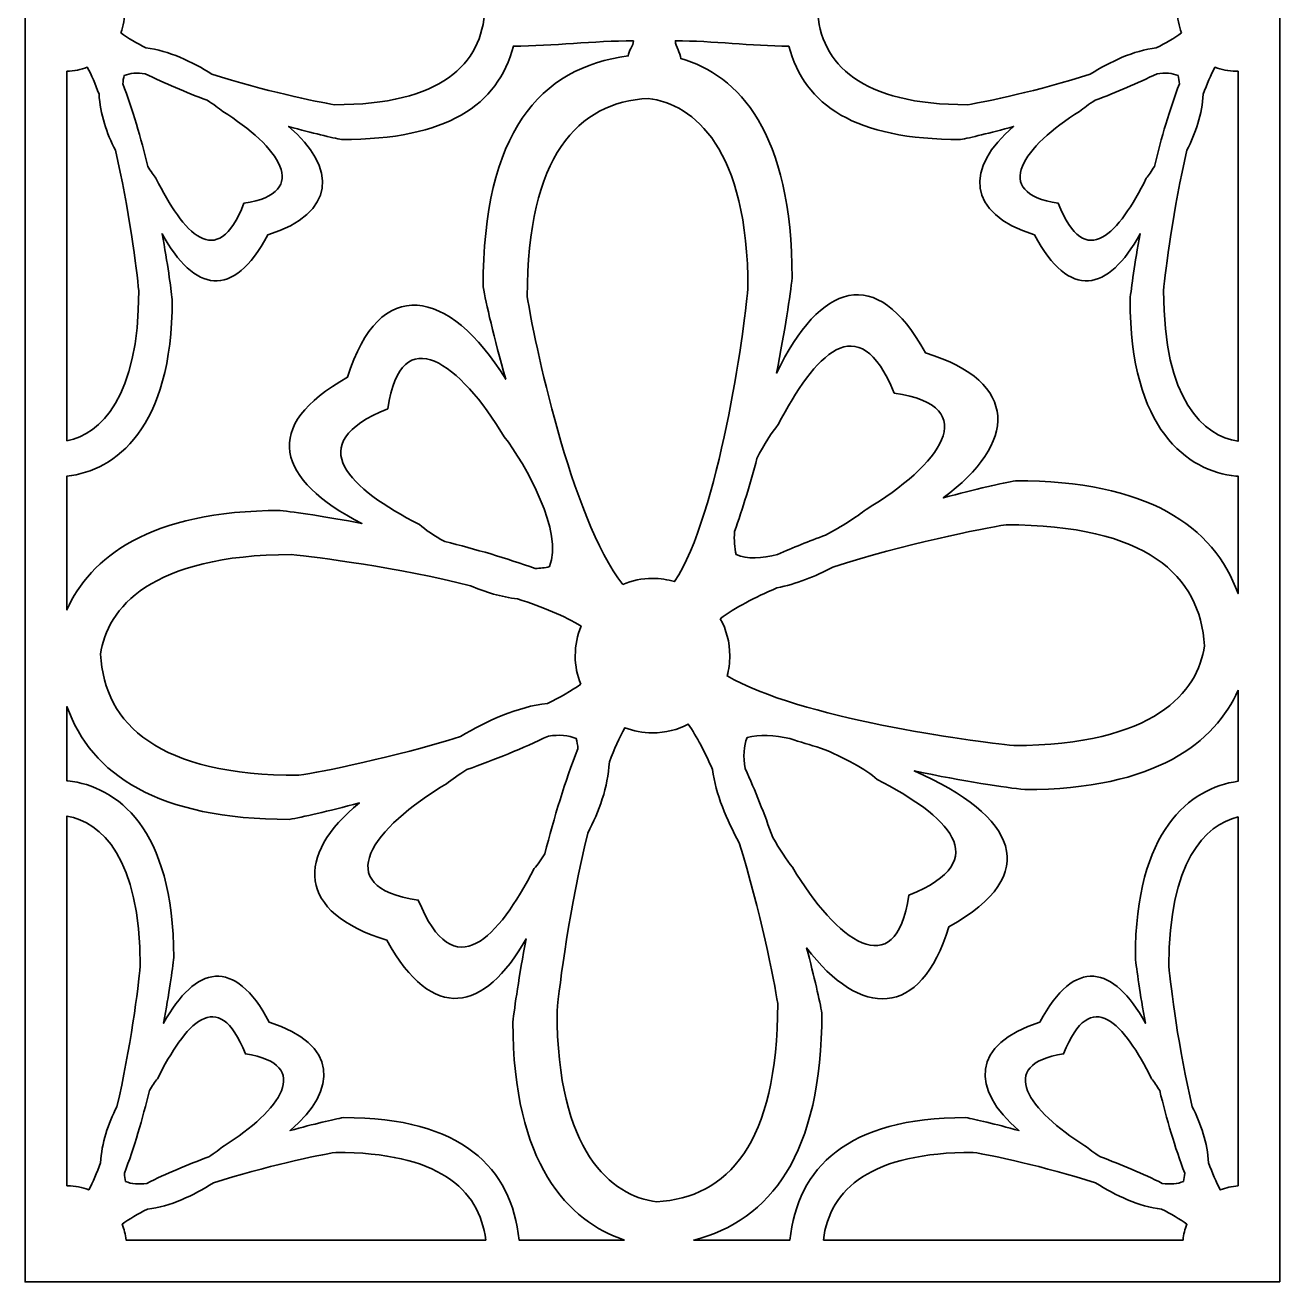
# Model space of a CAD drawing. Header units: centimetres. Extents: x 17.4 to 27.5, y -9.5 to 9.5.
# Drawn here: x 17.363 to 22.113, y -9.5 to -4.741 of the extents above; entities that cross this region are included whole.
import ezdxf

# ---------------------------------------------------------------- set-up
doc = ezdxf.new("R2010")
doc.units = ezdxf.units.CM
doc.header["$MEASUREMENT"] = 0
doc.layers.add('layer 1', color=7, linetype='Continuous')

msp = doc.modelspace()

# ---------------------------------------------------------------- linework, layer by layer
at = {"layer": 'layer 1', "color": 7, "lineweight": 35}
for points, knots in [([(22.11253, -9.50001), (22.11253, -9.50001), (17.36253, -9.50001), (17.36253, -9.50001), (17.36253, -9.50001), (17.36253, -9.50001), (17.36253, 9.5), (17.36253, 9.5), (17.36253, 9.5), (17.36253, 9.5), (22.11253, 9.5), (22.11253, 9.5), (22.11253, 9.5), (22.11253, 9.5), (22.11253, -9.50001), (22.11253, -9.50001)], [0, 0, 0, 0, 0.2, 0.2, 0.2, 0.2, 0.4, 0.4, 0.4, 0.4, 0.6, 0.6, 0.6, 0.6, 1, 1, 1, 1]), ([(17.72448, -4.77043), (17.73463, -4.74397), (17.74023, -4.7151), (17.74023, -4.68487), (17.74023, -4.68487), (17.74023, -4.65358), (17.73423, -4.62375), (17.72339, -4.59654), (17.72339, -4.59654), (17.77033, -4.56632), (17.83403, -4.53923), (17.90565, -4.51529), (17.90565, -4.51529), (17.95272, -4.50952), (17.99829, -4.49493), (18.04105, -4.47564), (18.04105, -4.47564), (18.25092, -4.4214), (18.47993, -4.39019), (18.5558, -4.38279), (18.5558, -4.38279), (18.95835, -4.38279), (19.08656, -4.54353), (19.10315, -4.68084), (19.10315, -4.68084), (19.09209, -4.89203), (18.93623, -5.04251), (18.53368, -5.04251), (18.53368, -5.04251), (18.46794, -5.03192), (18.26554, -4.9901), (18.06975, -4.92671), (18.06975, -4.92671), (17.99395, -4.87954), (17.90562, -4.83708), (17.82005, -4.82767), (17.82005, -4.82767), (17.784, -4.80943), (17.7516, -4.79031), (17.72448, -4.77043)], [0, 0, 0, 0, 0.0909091, 0.0909091, 0.0909091, 0.0909091, 0.1818182, 0.1818182, 0.1818182, 0.1818182, 0.2727273, 0.2727273, 0.2727273, 0.2727273, 0.3636364, 0.3636364, 0.3636364, 0.3636364, 0.4545455, 0.4545455, 0.4545455, 0.4545455, 0.5454545, 0.5454545, 0.5454545, 0.5454545, 0.6363636, 0.6363636, 0.6363636, 0.6363636, 0.7272727, 0.7272727, 0.7272727, 0.7272727, 0.8181818, 0.8181818, 0.8181818, 0.8181818, 1, 1, 1, 1]), ([(21.74027, -4.77043), (21.73011, -4.74397), (21.72452, -4.7151), (21.72452, -4.68487), (21.72452, -4.68487), (21.72452, -4.65358), (21.73051, -4.62375), (21.74135, -4.59653), (21.74135, -4.59653), (21.69441, -4.56632), (21.63072, -4.53923), (21.55909, -4.51529), (21.55909, -4.51529), (21.51202, -4.50952), (21.46645, -4.49493), (21.42369, -4.47564), (21.42369, -4.47564), (21.21382, -4.4214), (20.98482, -4.39019), (20.90895, -4.38279), (20.90895, -4.38279), (20.5064, -4.38279), (20.37818, -4.54353), (20.3616, -4.68084), (20.3616, -4.68084), (20.37265, -4.89203), (20.52851, -5.04251), (20.93106, -5.04251), (20.93106, -5.04251), (20.9968, -5.03192), (21.1992, -4.9901), (21.395, -4.92671), (21.395, -4.92671), (21.47079, -4.87954), (21.55912, -4.83708), (21.6447, -4.82767), (21.6447, -4.82767), (21.68074, -4.80943), (21.71314, -4.79031), (21.74027, -4.77043)], [0, 0, 0, 0, 0.0909091, 0.0909091, 0.0909091, 0.0909091, 0.1818182, 0.1818182, 0.1818182, 0.1818182, 0.2727273, 0.2727273, 0.2727273, 0.2727273, 0.3636364, 0.3636364, 0.3636364, 0.3636364, 0.4545455, 0.4545455, 0.4545455, 0.4545455, 0.5454545, 0.5454545, 0.5454545, 0.5454545, 0.6363636, 0.6363636, 0.6363636, 0.6363636, 0.7272727, 0.7272727, 0.7272727, 0.7272727, 0.8181818, 0.8181818, 0.8181818, 0.8181818, 1, 1, 1, 1]), ([(19.66574, -4.80054), (19.51409, -4.80054), (19.36245, -4.82064), (19.2108, -4.82064), (19.2108, -4.82064), (19.1524, -5.04482), (18.95984, -5.17446), (18.56143, -5.17446), (18.56143, -5.17446), (18.52466, -5.16739), (18.45143, -5.15039), (18.35999, -5.12494), (18.35999, -5.12494), (18.54429, -5.28114), (18.54042, -5.4535), (18.28107, -5.53554), (18.28107, -5.53554), (18.14946, -5.78417), (18.00172, -5.75143), (17.88117, -5.53138), (17.88117, -5.53138), (17.90162, -5.64325), (17.91438, -5.73483), (17.9193, -5.78066), (17.9193, -5.78066), (17.9193, -6.27024), (17.70502, -6.42766), (17.52086, -6.44906), (17.52086, -6.44906), (17.52086, -6.44906), (17.52086, -6.9558), (17.52086, -6.9558), (17.52086, -6.9558), (17.60586, -6.75944), (17.83274, -6.57905), (18.3283, -6.57905), (18.3283, -6.57905), (18.38543, -6.58544), (18.49873, -6.60183), (18.63739, -6.62805), (18.63739, -6.62805), (18.31563, -6.46468), (18.2509, -6.25784), (18.58336, -6.07469), (18.58336, -6.07469), (18.70131, -5.68667), (18.96662, -5.73245), (19.18211, -6.08235), (19.18211, -6.08235), (19.1369, -5.92316), (19.10711, -5.7919), (19.09616, -5.73258), (19.09616, -5.73258), (19.09616, -5.15023), (19.30926, -4.90153), (19.64563, -4.85761), (19.64563, -4.85761), (19.64563, -4.83858), (19.66574, -4.81956), (19.66574, -4.80054)], [0, 0, 0, 0, 0.0625, 0.0625, 0.0625, 0.0625, 0.125, 0.125, 0.125, 0.125, 0.1875, 0.1875, 0.1875, 0.1875, 0.25, 0.25, 0.25, 0.25, 0.3125, 0.3125, 0.3125, 0.3125, 0.375, 0.375, 0.375, 0.375, 0.4375, 0.4375, 0.4375, 0.4375, 0.5, 0.5, 0.5, 0.5, 0.5625, 0.5625, 0.5625, 0.5625, 0.625, 0.625, 0.625, 0.625, 0.6875, 0.6875, 0.6875, 0.6875, 0.75, 0.75, 0.75, 0.75, 0.8125, 0.8125, 0.8125, 0.8125, 0.875, 0.875, 0.875, 0.875, 1, 1, 1, 1]), ([(20.25395, -4.82064), (20.11066, -4.82064), (19.96736, -4.80054), (19.82407, -4.80054), (19.82407, -4.80054), (19.82407, -4.82297), (19.84418, -4.84541), (19.84418, -4.86785), (19.84418, -4.86785), (20.06385, -4.92921), (20.26607, -5.14821), (20.26607, -5.69836), (20.26607, -5.69836), (20.25891, -5.76235), (20.2392, -5.89679), (20.20719, -6.05844), (20.20719, -6.05844), (20.37219, -5.7178), (20.5842, -5.6425), (20.77145, -5.9824), (20.77145, -5.9824), (21.13004, -6.0914), (21.11809, -6.32625), (20.83804, -6.53134), (20.83804, -6.53134), (20.96274, -6.49777), (21.06287, -6.47539), (21.11254, -6.46622), (21.11254, -6.46622), (21.60877, -6.46622), (21.86275, -6.63555), (21.95419, -6.89375), (21.95419, -6.89375), (21.95419, -6.89375), (21.95419, -6.44894), (21.95419, -6.44894), (21.95419, -6.44894), (21.9516, -6.4491), (21.949, -6.44924), (21.94639, -6.44936), (21.94639, -6.44936), (21.76168, -6.4291), (21.54544, -6.27246), (21.54544, -5.78066), (21.54544, -5.78066), (21.55037, -5.73483), (21.56312, -5.64325), (21.58357, -5.53138), (21.58357, -5.53138), (21.46302, -5.75143), (21.31528, -5.78417), (21.18367, -5.53554), (21.18367, -5.53554), (20.92432, -5.4535), (20.92045, -5.28114), (21.10476, -5.12494), (21.10476, -5.12494), (21.01331, -5.15039), (20.94009, -5.16739), (20.90331, -5.17446), (20.90331, -5.17446), (20.50491, -5.17446), (20.31235, -5.04482), (20.25395, -4.82064)], [0, 0, 0, 0, 0.0588235, 0.0588235, 0.0588235, 0.0588235, 0.1176471, 0.1176471, 0.1176471, 0.1176471, 0.1764706, 0.1764706, 0.1764706, 0.1764706, 0.2352941, 0.2352941, 0.2352941, 0.2352941, 0.2941176, 0.2941176, 0.2941176, 0.2941176, 0.3529412, 0.3529412, 0.3529412, 0.3529412, 0.4117647, 0.4117647, 0.4117647, 0.4117647, 0.4705882, 0.4705882, 0.4705882, 0.4705882, 0.5294118, 0.5294118, 0.5294118, 0.5294118, 0.5882353, 0.5882353, 0.5882353, 0.5882353, 0.6470588, 0.6470588, 0.6470588, 0.6470588, 0.7058824, 0.7058824, 0.7058824, 0.7058824, 0.7647059, 0.7647059, 0.7647059, 0.7647059, 0.8235294, 0.8235294, 0.8235294, 0.8235294, 0.8823529, 0.8823529, 0.8823529, 0.8823529, 1, 1, 1, 1]), ([(17.52086, -4.91576), (17.54798, -4.91544), (17.57392, -4.91005), (17.59787, -4.90048), (17.59787, -4.90048), (17.61361, -4.93001), (17.62842, -4.9646), (17.6423, -5.00264), (17.6423, -5.00264), (17.64625, -5.07823), (17.67156, -5.15069), (17.70405, -5.2152), (17.70405, -5.2152), (17.7557, -5.43277), (17.78544, -5.66921), (17.79252, -5.74779), (17.79252, -5.74779), (17.79252, -6.15122), (17.64929, -6.28987), (17.52086, -6.315), (17.52086, -6.315), (17.52086, -6.315), (17.52086, -4.91576), (17.52086, -4.91576)], [0, 0, 0, 0, 0.1428571, 0.1428571, 0.1428571, 0.1428571, 0.2857143, 0.2857143, 0.2857143, 0.2857143, 0.4285714, 0.4285714, 0.4285714, 0.4285714, 0.5714286, 0.5714286, 0.5714286, 0.5714286, 0.7142857, 0.7142857, 0.7142857, 0.7142857, 1, 1, 1, 1]), ([(21.95419, -4.91563), (21.9516, -4.91572), (21.949, -4.91577), (21.94639, -4.91577), (21.94639, -4.91577), (21.91837, -4.91577), (21.89156, -4.91035), (21.86687, -4.90047), (21.86687, -4.90047), (21.85113, -4.93001), (21.83632, -4.9646), (21.82244, -5.00264), (21.82244, -5.00264), (21.81849, -5.07823), (21.79319, -5.15069), (21.7607, -5.2152), (21.7607, -5.2152), (21.70904, -5.43277), (21.6793, -5.66921), (21.67223, -5.74779), (21.67223, -5.74779), (21.67223, -6.16205), (21.82325, -6.29713), (21.95419, -6.31678), (21.95419, -6.31678), (21.95419, -6.31678), (21.95419, -4.91563), (21.95419, -4.91563)], [0, 0, 0, 0, 0.125, 0.125, 0.125, 0.125, 0.25, 0.25, 0.25, 0.25, 0.375, 0.375, 0.375, 0.375, 0.5, 0.5, 0.5, 0.5, 0.625, 0.625, 0.625, 0.625, 0.75, 0.75, 0.75, 0.75, 1, 1, 1, 1]), ([(17.82731, -5.27688), (17.80106, -5.16909), (17.76941, -5.05945), (17.73241, -4.96323), (17.73241, -4.96323), (17.73326, -4.95247), (17.73485, -4.94218), (17.7373, -4.93251), (17.7373, -4.93251), (17.75931, -4.92244), (17.78689, -4.92081), (17.81725, -4.92505), (17.81725, -4.92505), (17.89074, -4.96197), (17.97131, -4.99568), (18.05179, -5.02562), (18.05179, -5.02562), (18.07483, -5.04057), (18.09492, -5.05517), (18.11032, -5.06784), (18.11032, -5.06784), (18.32014, -5.19802), (18.45161, -5.37604), (18.19094, -5.41553), (18.19094, -5.41553), (18.08793, -5.67938), (17.96113, -5.5272), (17.8579, -5.32121), (17.8579, -5.32121), (17.84831, -5.30953), (17.8379, -5.29443), (17.82731, -5.27688)], [0, 0, 0, 0, 0.1111111, 0.1111111, 0.1111111, 0.1111111, 0.2222222, 0.2222222, 0.2222222, 0.2222222, 0.3333333, 0.3333333, 0.3333333, 0.3333333, 0.4444444, 0.4444444, 0.4444444, 0.4444444, 0.5555556, 0.5555556, 0.5555556, 0.5555556, 0.6666667, 0.6666667, 0.6666667, 0.6666667, 0.7777778, 0.7777778, 0.7777778, 0.7777778, 1, 1, 1, 1]), ([(21.63744, -5.27688), (21.66368, -5.16909), (21.69533, -5.05945), (21.73234, -4.96323), (21.73234, -4.96323), (21.73148, -4.95247), (21.7299, -4.94218), (21.72744, -4.93251), (21.72744, -4.93251), (21.70543, -4.92244), (21.67785, -4.92081), (21.64749, -4.92505), (21.64749, -4.92505), (21.57401, -4.96197), (21.49343, -4.99568), (21.41295, -5.02562), (21.41295, -5.02562), (21.38992, -5.04057), (21.36983, -5.05517), (21.35442, -5.06784), (21.35442, -5.06784), (21.1446, -5.19802), (21.01313, -5.37604), (21.2738, -5.41553), (21.2738, -5.41553), (21.37681, -5.67938), (21.50361, -5.5272), (21.60684, -5.32121), (21.60684, -5.32121), (21.61643, -5.30953), (21.62685, -5.29443), (21.63744, -5.27688)], [0, 0, 0, 0, 0.1111111, 0.1111111, 0.1111111, 0.1111111, 0.2222222, 0.2222222, 0.2222222, 0.2222222, 0.3333333, 0.3333333, 0.3333333, 0.3333333, 0.4444444, 0.4444444, 0.4444444, 0.4444444, 0.5555556, 0.5555556, 0.5555556, 0.5555556, 0.6666667, 0.6666667, 0.6666667, 0.6666667, 0.7777778, 0.7777778, 0.7777778, 0.7777778, 1, 1, 1, 1]), ([(19.62494, -6.85882), (19.6596, -6.84434), (19.69763, -6.83634), (19.73753, -6.83634), (19.73753, -6.83634), (19.76659, -6.83634), (19.79466, -6.8406), (19.82115, -6.8485), (19.82115, -6.8485), (19.98982, -6.59109), (20.08378, -5.9017), (20.09894, -5.74), (20.09894, -5.74), (20.09894, -5.20935), (19.89533, -5.04033), (19.72141, -5.01847), (19.72141, -5.01847), (19.45389, -5.03304), (19.26329, -5.2385), (19.26329, -5.76915), (19.26329, -5.76915), (19.2865, -5.91912), (19.42814, -6.60861), (19.62494, -6.85882)], [0, 0, 0, 0, 0.1428571, 0.1428571, 0.1428571, 0.1428571, 0.2857143, 0.2857143, 0.2857143, 0.2857143, 0.4285714, 0.4285714, 0.4285714, 0.4285714, 0.5714286, 0.5714286, 0.5714286, 0.5714286, 0.7142857, 0.7142857, 0.7142857, 0.7142857, 1, 1, 1, 1]), ([(20.13301, -6.38202), (20.10806, -6.47636), (20.07973, -6.57079), (20.04803, -6.65898), (20.04803, -6.65898), (20.04594, -6.69053), (20.04774, -6.72014), (20.05463, -6.74623), (20.05463, -6.74623), (20.0956, -6.76426), (20.1512, -6.76095), (20.21111, -6.74549), (20.21111, -6.74549), (20.26977, -6.71966), (20.33073, -6.69526), (20.39213, -6.67244), (20.39213, -6.67244), (20.45456, -6.63968), (20.51021, -6.60339), (20.54637, -6.57482), (20.54637, -6.57482), (20.82295, -6.40992), (20.99626, -6.18444), (20.65264, -6.13442), (20.65264, -6.13442), (20.51684, -5.80021), (20.3497, -5.99297), (20.21361, -6.25388), (20.21361, -6.25388), (20.18879, -6.28295), (20.15978, -6.3286), (20.13301, -6.38202)], [0, 0, 0, 0, 0.1111111, 0.1111111, 0.1111111, 0.1111111, 0.2222222, 0.2222222, 0.2222222, 0.2222222, 0.3333333, 0.3333333, 0.3333333, 0.3333333, 0.4444444, 0.4444444, 0.4444444, 0.4444444, 0.5555556, 0.5555556, 0.5555556, 0.5555556, 0.6666667, 0.6666667, 0.6666667, 0.6666667, 0.7777778, 0.7777778, 0.7777778, 0.7777778, 1, 1, 1, 1]), ([(18.95134, -6.69652), (19.06718, -6.72547), (19.18521, -6.75957), (19.2936, -6.79878), (19.2936, -6.79878), (19.31261, -6.79819), (19.33062, -6.79588), (19.3472, -6.7915), (19.3472, -6.7915), (19.40242, -6.666), (19.25752, -6.4032), (19.17578, -6.29977), (19.17578, -6.29977), (19.01088, -6.02319), (18.7854, -5.84987), (18.73538, -6.1935), (18.73538, -6.1935), (18.40117, -6.32929), (18.59393, -6.49644), (18.85484, -6.63252), (18.85484, -6.63252), (18.87798, -6.65228), (18.91164, -6.67469), (18.95134, -6.69652)], [0, 0, 0, 0, 0.1428571, 0.1428571, 0.1428571, 0.1428571, 0.2857143, 0.2857143, 0.2857143, 0.2857143, 0.4285714, 0.4285714, 0.4285714, 0.4285714, 0.5714286, 0.5714286, 0.5714286, 0.5714286, 0.7142857, 0.7142857, 0.7142857, 0.7142857, 1, 1, 1, 1]), ([(19.99432, -6.98874), (20.01707, -7.03034), (20.03, -7.07807), (20.03, -7.12881), (20.03, -7.12881), (20.03, -7.15536), (20.02644, -7.18106), (20.01981, -7.20551), (20.01981, -7.20551), (20.29311, -7.36519), (20.94805, -7.45427), (21.10511, -7.469), (21.10511, -7.469), (21.63577, -7.469), (21.80478, -7.26539), (21.82665, -7.09147), (21.82665, -7.09147), (21.81207, -6.82395), (21.60661, -6.63335), (21.07596, -6.63335), (21.07596, -6.63335), (20.9844, -6.64752), (20.69171, -6.70584), (20.42066, -6.7939), (20.42066, -6.7939), (20.35294, -6.82889), (20.28043, -6.85806), (20.20832, -6.87225), (20.20832, -6.87225), (20.12388, -6.90815), (20.04942, -6.94719), (19.99432, -6.98874)], [0, 0, 0, 0, 0.1111111, 0.1111111, 0.1111111, 0.1111111, 0.2222222, 0.2222222, 0.2222222, 0.2222222, 0.3333333, 0.3333333, 0.3333333, 0.3333333, 0.4444444, 0.4444444, 0.4444444, 0.4444444, 0.5555556, 0.5555556, 0.5555556, 0.5555556, 0.6666667, 0.6666667, 0.6666667, 0.6666667, 0.7777778, 0.7777778, 0.7777778, 0.7777778, 1, 1, 1, 1]), ([(19.46581, -7.2372), (19.45242, -7.20368), (19.44505, -7.16711), (19.44505, -7.12881), (19.44505, -7.12881), (19.44505, -7.08918), (19.45295, -7.0514), (19.46724, -7.01693), (19.46724, -7.01693), (19.40536, -6.97866), (19.3214, -6.94434), (19.22698, -6.91401), (19.22698, -6.91401), (19.16493, -6.9067), (19.10486, -6.88823), (19.0485, -6.86379), (19.0485, -6.86379), (18.77184, -6.79509), (18.46995, -6.75556), (18.36994, -6.74618), (18.36994, -6.74618), (17.83929, -6.74618), (17.67027, -6.94979), (17.64841, -7.12371), (17.64841, -7.12371), (17.66298, -7.39123), (17.86844, -7.58183), (18.39909, -7.58183), (18.39909, -7.58183), (18.48575, -7.56841), (18.75257, -7.51544), (19.01067, -7.43514), (19.01067, -7.43514), (19.11058, -7.3754), (19.22702, -7.32162), (19.33983, -7.3097), (19.33983, -7.3097), (19.38734, -7.28659), (19.43005, -7.26237), (19.46581, -7.2372)], [0, 0, 0, 0, 0.0909091, 0.0909091, 0.0909091, 0.0909091, 0.1818182, 0.1818182, 0.1818182, 0.1818182, 0.2727273, 0.2727273, 0.2727273, 0.2727273, 0.3636364, 0.3636364, 0.3636364, 0.3636364, 0.4545455, 0.4545455, 0.4545455, 0.4545455, 0.5454545, 0.5454545, 0.5454545, 0.5454545, 0.6363636, 0.6363636, 0.6363636, 0.6363636, 0.7272727, 0.7272727, 0.7272727, 0.7272727, 0.8181818, 0.8181818, 0.8181818, 0.8181818, 1, 1, 1, 1]), ([(21.95419, -7.25939), (21.8692, -7.45574), (21.64231, -7.63613), (21.14676, -7.63613), (21.14676, -7.63613), (21.0752, -7.62813), (20.91556, -7.60444), (20.72827, -7.56538), (20.72827, -7.56538), (21.11546, -7.73363), (21.21751, -7.95808), (20.85986, -8.15511), (20.85986, -8.15511), (20.75264, -8.50783), (20.52365, -8.50204), (20.32101, -8.23524), (20.32101, -8.23524), (20.35057, -8.34728), (20.3704, -8.43659), (20.3789, -8.4826), (20.3789, -8.4826), (20.3789, -9.01504), (20.18394, -9.26856), (19.89344, -9.34167), (19.89344, -9.34167), (19.89344, -9.34167), (20.25805, -9.34167), (20.25805, -9.34167), (20.25805, -9.34167), (20.28636, -9.06846), (20.47378, -8.87772), (20.92342, -8.87772), (20.92342, -8.87772), (20.9602, -8.88478), (21.03342, -8.90178), (21.12486, -8.92723), (21.12486, -8.92723), (20.94056, -8.77103), (20.94443, -8.59867), (21.20378, -8.51663), (21.20378, -8.51663), (21.33539, -8.26801), (21.48313, -8.30075), (21.60368, -8.52079), (21.60368, -8.52079), (21.58323, -8.40892), (21.57048, -8.31734), (21.56555, -8.27151), (21.56555, -8.27151), (21.56555, -7.79059), (21.77232, -7.63019), (21.95419, -7.60438), (21.95419, -7.60438), (21.95419, -7.60438), (21.95419, -7.25939), (21.95419, -7.25939)], [0, 0, 0, 0, 0.0666667, 0.0666667, 0.0666667, 0.0666667, 0.1333333, 0.1333333, 0.1333333, 0.1333333, 0.2, 0.2, 0.2, 0.2, 0.2666667, 0.2666667, 0.2666667, 0.2666667, 0.3333333, 0.3333333, 0.3333333, 0.3333333, 0.4, 0.4, 0.4, 0.4, 0.4666667, 0.4666667, 0.4666667, 0.4666667, 0.5333333, 0.5333333, 0.5333333, 0.5333333, 0.6, 0.6, 0.6, 0.6, 0.6666667, 0.6666667, 0.6666667, 0.6666667, 0.7333333, 0.7333333, 0.7333333, 0.7333333, 0.8, 0.8, 0.8, 0.8, 0.8666667, 0.8666667, 0.8666667, 0.8666667, 1, 1, 1, 1]), ([(19.63207, -9.34167), (19.41873, -9.27315), (19.20899, -9.05117), (19.20899, -8.51682), (19.20899, -8.51682), (19.21548, -8.45877), (19.23229, -8.34277), (19.25925, -8.20107), (19.25925, -8.20107), (19.10033, -8.47979), (18.90558, -8.52126), (18.73209, -8.20634), (18.73209, -8.20634), (18.39021, -8.10241), (18.38511, -7.88409), (18.62806, -7.68624), (18.62806, -7.68624), (18.50752, -7.71848), (18.41099, -7.74001), (18.36252, -7.74896), (18.36252, -7.74896), (17.86628, -7.74896), (17.6123, -7.57963), (17.52086, -7.32142), (17.52086, -7.32142), (17.52086, -7.32142), (17.52086, -7.60297), (17.52086, -7.60297), (17.52086, -7.60297), (17.52191, -7.60291), (17.52295, -7.60286), (17.524, -7.60281), (17.524, -7.60281), (17.70871, -7.62307), (17.92494, -7.77971), (17.92494, -8.27151), (17.92494, -8.27151), (17.92002, -8.31734), (17.90727, -8.40892), (17.88681, -8.52079), (17.88681, -8.52079), (18.00737, -8.30075), (18.15511, -8.26801), (18.28672, -8.51663), (18.28672, -8.51663), (18.54606, -8.59867), (18.54993, -8.77103), (18.36563, -8.92723), (18.36563, -8.92723), (18.45708, -8.90178), (18.5303, -8.88478), (18.56707, -8.87772), (18.56707, -8.87772), (19.01671, -8.87772), (19.20414, -9.06846), (19.23245, -9.34167), (19.23245, -9.34167), (19.23245, -9.34167), (19.63207, -9.34167), (19.63207, -9.34167)], [0, 0, 0, 0, 0.0625, 0.0625, 0.0625, 0.0625, 0.125, 0.125, 0.125, 0.125, 0.1875, 0.1875, 0.1875, 0.1875, 0.25, 0.25, 0.25, 0.25, 0.3125, 0.3125, 0.3125, 0.3125, 0.375, 0.375, 0.375, 0.375, 0.4375, 0.4375, 0.4375, 0.4375, 0.5, 0.5, 0.5, 0.5, 0.5625, 0.5625, 0.5625, 0.5625, 0.625, 0.625, 0.625, 0.625, 0.6875, 0.6875, 0.6875, 0.6875, 0.75, 0.75, 0.75, 0.75, 0.8125, 0.8125, 0.8125, 0.8125, 0.875, 0.875, 0.875, 0.875, 1, 1, 1, 1]), ([(19.73753, -7.42129), (19.70059, -7.42129), (19.66525, -7.41442), (19.63271, -7.40192), (19.63271, -7.40192), (19.61196, -7.43933), (19.59243, -7.48314), (19.57414, -7.53133), (19.57414, -7.53133), (19.56893, -7.62707), (19.53557, -7.71886), (19.49274, -7.80057), (19.49274, -7.80057), (19.42465, -8.07616), (19.38545, -8.37565), (19.37612, -8.47518), (19.37612, -8.47518), (19.37612, -9.00583), (19.57972, -9.17485), (19.75364, -9.19671), (19.75364, -9.19671), (20.02116, -9.18214), (20.21177, -8.97668), (20.21177, -8.44603), (20.21177, -8.44603), (20.1984, -8.35966), (20.14574, -8.09434), (20.0659, -7.83705), (20.0659, -7.83705), (20.01779, -7.75033), (19.97709, -7.65391), (19.96466, -7.55952), (19.96466, -7.55952), (19.93597, -7.49416), (19.90537, -7.43545), (19.87315, -7.38798), (19.87315, -7.38798), (19.83261, -7.40924), (19.78648, -7.42129), (19.73753, -7.42129)], [0, 0, 0, 0, 0.0909091, 0.0909091, 0.0909091, 0.0909091, 0.1818182, 0.1818182, 0.1818182, 0.1818182, 0.2727273, 0.2727273, 0.2727273, 0.2727273, 0.3636364, 0.3636364, 0.3636364, 0.3636364, 0.4545455, 0.4545455, 0.4545455, 0.4545455, 0.5454545, 0.5454545, 0.5454545, 0.5454545, 0.6363636, 0.6363636, 0.6363636, 0.6363636, 0.7272727, 0.7272727, 0.7272727, 0.7272727, 0.8181818, 0.8181818, 0.8181818, 0.8181818, 1, 1, 1, 1]), ([(19.33026, -7.8787), (19.36485, -7.74216), (19.40658, -7.60328), (19.45536, -7.4814), (19.45536, -7.4814), (19.45424, -7.46777), (19.45214, -7.45474), (19.44891, -7.4425), (19.44891, -7.4425), (19.41989, -7.42973), (19.38353, -7.42768), (19.34351, -7.43305), (19.34351, -7.43305), (19.24664, -7.47981), (19.14043, -7.52251), (19.03433, -7.56044), (19.03433, -7.56044), (19.00397, -7.57937), (18.97749, -7.59786), (18.95718, -7.61392), (18.95718, -7.61392), (18.68059, -7.77881), (18.50728, -8.00429), (18.8509, -8.05432), (18.8509, -8.05432), (18.9867, -8.38852), (19.15385, -8.19577), (19.28993, -7.93485), (19.28993, -7.93485), (19.30257, -7.92005), (19.3163, -7.90093), (19.33026, -7.8787)], [0, 0, 0, 0, 0.1111111, 0.1111111, 0.1111111, 0.1111111, 0.2222222, 0.2222222, 0.2222222, 0.2222222, 0.3333333, 0.3333333, 0.3333333, 0.3333333, 0.4444444, 0.4444444, 0.4444444, 0.4444444, 0.5555556, 0.5555556, 0.5555556, 0.5555556, 0.6666667, 0.6666667, 0.6666667, 0.6666667, 0.7777778, 0.7777778, 0.7777778, 0.7777778, 1, 1, 1, 1]), ([(20.37414, -7.47849), (20.33492, -7.46717), (20.29602, -7.45525), (20.25793, -7.44275), (20.25793, -7.44275), (20.19878, -7.42973), (20.14195, -7.42616), (20.09602, -7.43829), (20.09602, -7.43829), (20.08194, -7.4703), (20.08089, -7.51124), (20.08847, -7.55618), (20.08847, -7.55618), (20.12631, -7.63983), (20.16123, -7.7288), (20.19279, -7.81754), (20.19279, -7.81754), (20.21882, -7.86273), (20.24542, -7.90216), (20.26744, -7.93002), (20.26744, -7.93002), (20.43233, -8.20661), (20.65782, -8.37992), (20.70784, -8.03629), (20.70784, -8.03629), (21.04205, -7.9005), (20.84929, -7.73335), (20.58837, -7.59727), (20.58837, -7.59727), (20.54457, -7.55986), (20.46312, -7.51296), (20.37414, -7.47849)], [0, 0, 0, 0, 0.1111111, 0.1111111, 0.1111111, 0.1111111, 0.2222222, 0.2222222, 0.2222222, 0.2222222, 0.3333333, 0.3333333, 0.3333333, 0.3333333, 0.4444444, 0.4444444, 0.4444444, 0.4444444, 0.5555556, 0.5555556, 0.5555556, 0.5555556, 0.6666667, 0.6666667, 0.6666667, 0.6666667, 0.7777778, 0.7777778, 0.7777778, 0.7777778, 1, 1, 1, 1]), ([(17.52086, -9.13642), (17.52191, -9.13641), (17.52295, -9.1364), (17.524, -9.1364), (17.524, -9.1364), (17.55202, -9.1364), (17.57882, -9.14183), (17.60351, -9.1517), (17.60351, -9.1517), (17.61925, -9.12216), (17.63407, -9.08757), (17.64794, -9.04953), (17.64794, -9.04953), (17.65189, -8.97394), (17.6772, -8.90148), (17.70969, -8.83697), (17.70969, -8.83697), (17.76135, -8.6194), (17.79108, -8.38296), (17.79816, -8.30439), (17.79816, -8.30439), (17.79816, -7.89503), (17.6507, -7.75829), (17.52086, -7.73614), (17.52086, -7.73614), (17.52086, -7.73614), (17.52086, -9.13642), (17.52086, -9.13642)], [0, 0, 0, 0, 0.125, 0.125, 0.125, 0.125, 0.25, 0.25, 0.25, 0.25, 0.375, 0.375, 0.375, 0.375, 0.5, 0.5, 0.5, 0.5, 0.625, 0.625, 0.625, 0.625, 0.75, 0.75, 0.75, 0.75, 1, 1, 1, 1]), ([(21.95419, -9.13675), (21.93062, -9.1381), (21.90803, -9.14328), (21.88698, -9.1517), (21.88698, -9.1517), (21.87124, -9.12216), (21.85643, -9.08757), (21.84255, -9.04953), (21.84255, -9.04953), (21.8386, -8.97394), (21.81329, -8.90148), (21.7808, -8.83697), (21.7808, -8.83697), (21.72915, -8.6194), (21.69941, -8.38296), (21.69234, -8.30439), (21.69234, -8.30439), (21.69234, -7.91119), (21.82839, -7.76949), (21.95419, -7.7393), (21.95419, -7.7393), (21.95419, -7.7393), (21.95419, -9.13675), (21.95419, -9.13675)], [0, 0, 0, 0, 0.1428571, 0.1428571, 0.1428571, 0.1428571, 0.2857143, 0.2857143, 0.2857143, 0.2857143, 0.4285714, 0.4285714, 0.4285714, 0.4285714, 0.5714286, 0.5714286, 0.5714286, 0.5714286, 0.7142857, 0.7142857, 0.7142857, 0.7142857, 1, 1, 1, 1]), ([(17.83295, -8.77529), (17.80671, -8.88309), (17.77505, -8.99272), (17.73805, -9.08895), (17.73805, -9.08895), (17.7389, -9.09971), (17.74049, -9.10999), (17.74294, -9.11966), (17.74294, -9.11966), (17.76495, -9.12973), (17.79254, -9.13136), (17.8229, -9.12712), (17.8229, -9.12712), (17.89638, -9.0902), (17.97696, -9.05649), (18.05744, -9.02655), (18.05744, -9.02655), (18.08047, -9.0116), (18.10056, -8.997), (18.11597, -8.98433), (18.11597, -8.98433), (18.32578, -8.85415), (18.45726, -8.67613), (18.19659, -8.63664), (18.19659, -8.63664), (18.09357, -8.3728), (17.96678, -8.52497), (17.86354, -8.73096), (17.86354, -8.73096), (17.85396, -8.74264), (17.84354, -8.75774), (17.83295, -8.77529)], [0, 0, 0, 0, 0.1111111, 0.1111111, 0.1111111, 0.1111111, 0.2222222, 0.2222222, 0.2222222, 0.2222222, 0.3333333, 0.3333333, 0.3333333, 0.3333333, 0.4444444, 0.4444444, 0.4444444, 0.4444444, 0.5555556, 0.5555556, 0.5555556, 0.5555556, 0.6666667, 0.6666667, 0.6666667, 0.6666667, 0.7777778, 0.7777778, 0.7777778, 0.7777778, 1, 1, 1, 1]), ([(21.65755, -8.77529), (21.68379, -8.88309), (21.71544, -8.99272), (21.75245, -9.08895), (21.75245, -9.08895), (21.75159, -9.09971), (21.75, -9.10999), (21.74755, -9.11966), (21.74755, -9.11966), (21.72554, -9.12973), (21.69796, -9.13136), (21.6676, -9.12712), (21.6676, -9.12712), (21.59411, -9.0902), (21.51354, -9.05649), (21.43306, -9.02655), (21.43306, -9.02655), (21.41003, -9.0116), (21.38994, -8.997), (21.37453, -8.98433), (21.37453, -8.98433), (21.16471, -8.85415), (21.03324, -8.67613), (21.29391, -8.63664), (21.29391, -8.63664), (21.39692, -8.3728), (21.52372, -8.52497), (21.62695, -8.73096), (21.62695, -8.73096), (21.63654, -8.74264), (21.64695, -8.75774), (21.65755, -8.77529)], [0, 0, 0, 0, 0.1111111, 0.1111111, 0.1111111, 0.1111111, 0.2222222, 0.2222222, 0.2222222, 0.2222222, 0.3333333, 0.3333333, 0.3333333, 0.3333333, 0.4444444, 0.4444444, 0.4444444, 0.4444444, 0.5555556, 0.5555556, 0.5555556, 0.5555556, 0.6666667, 0.6666667, 0.6666667, 0.6666667, 0.7777778, 0.7777778, 0.7777778, 0.7777778, 1, 1, 1, 1]), ([(19.10618, -9.34167), (19.08232, -9.1462), (18.92275, -9.00966), (18.53933, -9.00966), (18.53933, -9.00966), (18.47359, -9.02025), (18.27118, -9.06207), (18.07539, -9.12546), (18.07539, -9.12546), (17.9996, -9.17263), (17.91126, -9.21509), (17.82569, -9.2245), (17.82569, -9.2245), (17.78965, -9.24274), (17.75725, -9.26186), (17.73012, -9.28174), (17.73012, -9.28174), (17.73737, -9.30062), (17.74229, -9.32072), (17.74452, -9.34167), (17.74452, -9.34167), (17.74452, -9.34167), (19.10618, -9.34167), (19.10618, -9.34167)], [0, 0, 0, 0, 0.1428571, 0.1428571, 0.1428571, 0.1428571, 0.2857143, 0.2857143, 0.2857143, 0.2857143, 0.4285714, 0.4285714, 0.4285714, 0.4285714, 0.5714286, 0.5714286, 0.5714286, 0.5714286, 0.7142857, 0.7142857, 0.7142857, 0.7142857, 1, 1, 1, 1]), ([(20.38432, -9.34167), (20.40818, -9.1462), (20.56775, -9.00966), (20.95117, -9.00966), (20.95117, -9.00966), (21.01691, -9.02025), (21.21931, -9.06207), (21.41511, -9.12546), (21.41511, -9.12546), (21.4909, -9.17263), (21.57923, -9.21509), (21.66481, -9.2245), (21.66481, -9.2245), (21.70085, -9.24274), (21.73325, -9.26186), (21.76038, -9.28174), (21.76038, -9.28174), (21.75313, -9.30062), (21.74821, -9.32072), (21.74598, -9.34167), (21.74598, -9.34167), (21.74598, -9.34167), (20.38432, -9.34167), (20.38432, -9.34167)], [0, 0, 0, 0, 0.1428571, 0.1428571, 0.1428571, 0.1428571, 0.2857143, 0.2857143, 0.2857143, 0.2857143, 0.4285714, 0.4285714, 0.4285714, 0.4285714, 0.5714286, 0.5714286, 0.5714286, 0.5714286, 0.7142857, 0.7142857, 0.7142857, 0.7142857, 1, 1, 1, 1])]:
    msp.add_open_spline(points, degree=3, knots=knots, dxfattribs=at)

doc.saveas('drawing.dxf')
